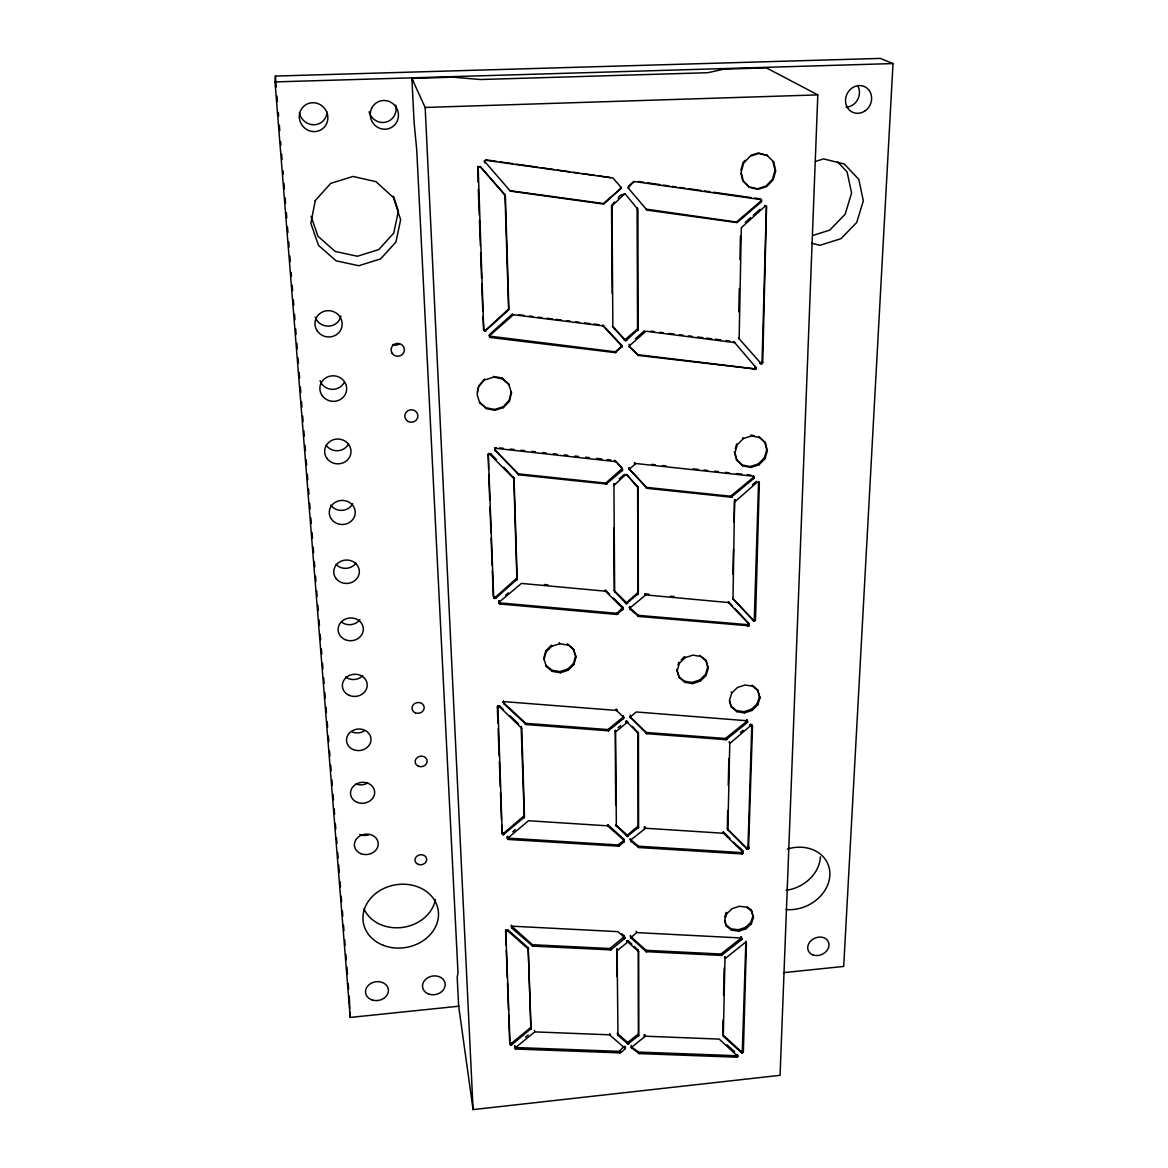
<?xml version="1.0" encoding="UTF-8"?>
<svg xmlns="http://www.w3.org/2000/svg" width="1168" height="1168" viewBox="0 0 1168 1168"><rect width="100%" height="100%" fill="white"/><g stroke="black" fill="none" stroke-linecap="round" stroke-linejoin="round"><path stroke-width="1.5" d="M503.861 703.749L503.291 701.486L503.861 703.749L526.14 724.554L608.367 730.788L623.42 718.656L623.143 715.809L623.8 718.13M503.569 703.253L503.291 702.056M745.87 941.758L742.308 1051.171L740.775 1051.156L722.788 1034.717L723.036 1020.058M723.591 994.975L724.189 968.082M752.396 726.043L750.455 725.824L729.781 743.49L727.854 829.747L746.921 848.932L748.527 848.99L752.499 726.54L751.798 724.861L747.958 847.676L746.337 847.632L727.357 828.827L727.693 810.504M728.248 785.378L728.847 758.441M732.935 574.306L733.489 549.15M734.088 522.198L734.57 500.634L733.008 598.717L754.309 621.128L755.492 619.843L759.331 483.056L758.572 481.566L754.28 619.814L752.572 619.712L732.701 598.439L733.3 599.491M738.76 311.944L739.286 288.481M739.928 259.617L740.454 236.155M760.791 363.876L759.594 362.737L760.777 363.146L762.047 361.73L766.369 206.78L764.646 205.422L766.558 206.21L762.719 362.503L761.448 363.92L738.512 338.078L739.154 338.837L741.315 227.731L765.332 205.991M743.374 1051.799L746.425 943.145L745.505 942.24L724.963 958.738L723.299 1036.191L741.315 1052.631L743.228 1052.266L742.833 1050.309M817.804 94.885L780.063 1075.319L473.084 1109.6L458.63 1005.867L457.199 977.412L457.987 972.74L416.742 150.059L414.1 122.406L411.881 78.417L453.111 77.19L480.457 79.526L707.852 72.708L723.883 69.146L766.383 67.875L817.804 94.885L425.167 107.456L411.881 78.417L413.107 81.76M459.068 1006.188L350.225 1017.43L274.991 81.906L275.4 76.066L880.322 58.4L893.009 63.568L843.69 966.432L783.816 972.623M629.45 347.159L628.953 346.4L638.035 354.692L753.944 368.767L755.521 367.716L755.287 366.475L755.842 369.088L638.531 355.466L629.041 346.137L645.992 331.245L734.818 342.618L733.811 341.582L756.222 367.832M629.99 607.944L645.773 594.921L728.467 602.557L749.141 624.194L749.038 625.814L638.765 616.456L630.238 609.331L629.391 607.36L638.297 615.361L748.425 624.734L748.527 623.113L734.847 608.499M742.775 851.18L741.33 852.596L638.531 846.216L630.136 839.296L630.939 841.398L638.969 847.545L741.899 853.91C747.097 850.669 734.409 845.048 733.752 842.128M737.913 1056.354L719.181 1039.097L645.408 1036.206L631.216 1047.565L639.159 1053.594L736.57 1057.186C738.862 1056.266 737.796 1053.04 736.044 1055.697L638.735 1052.091L631.143 1046.762L631.552 1048.251M509.452 190.632L603.33 203.524L620.383 188.866L620.544 186.749L621.361 187.99L603.798 204.108L510.358 191.114L484.253 160.994L485.917 159.841L496.619 161.359M622.383 468.864L615.215 460.732L621.916 467.945L622.632 470.149L606.221 484.019L518.753 474.807L494.692 449.768L518.431 473.872L605.783 483.085L622.223 468.543M624.486 936.415L609.871 948.533L532.404 944.708L511.19 925.698L511.745 928.064L532.71 946.124L610.806 949.876L624.851 938.357L624.208 935.948L621.829 933.787M489.655 335.625L513.438 314.761L603.009 325.901L622.121 346.429L615.229 352.634L490.808 337.537L489.363 334.866L489.553 336.253M499.174 603.433L499.174 600.775L498.999 602.907L500.167 604.002L616.879 614.485L623.362 608.849L605.418 591.183L521.439 583.416L499.451 601.87M504.999 194.706L480.136 166.513L505.379 195.669L508.898 309.797L484.924 331.172L483.61 329.697L485.859 330.048L508.576 309.067L504.956 194.574M515.307 1048.908L514.913 1045.842L515.541 1047.521L619.259 1051.361C627.654 1041.433 627.055 1049.886 619.653 1052.864L515.803 1049.025L514.781 1048.192L534.769 1031.884L609.462 1034.804L625.318 1048.514M478.033 182.106L478.121 166.294L483.727 329.829L482.968 316.382M493.699 597.914L488.326 455.403L489.553 453.987L514.095 478.909L517.176 579.153L495.816 598.177C493.363 598.994 492.721 596.541 495.539 597.096L516.869 578.102L513.774 477.975L503.773 467.185M612.163 293.489L611.55 205.364L614.558 201.947M625.391 194.165L637.932 209.393L638.064 329.595L625.946 340.72L612.85 326.602L612.017 205.948L623.829 194.618C629.275 193.187 617.901 194.078 618.325 198.56M760.908 199.553L760.514 201.392L736.439 222.037L645.992 209.116L647.379 210.167L737.096 222.635L761.2 201.962L761.594 200.122L760.499 199.071L761.594 200.122M497.612 708.071L497.889 705.852L502.225 833.718L503.277 834.711L524.49 817.045L521.76 728.292L521.132 726.35L524.198 815.731L503.583 833.339L501.948 832.39L501.685 825.119M613.185 327.493L612.718 326.748L624.734 339.932L637.553 328.85L637.086 207.875L637.597 208.459M488.589 469.04L488.195 453.856L488.472 454.761M626.924 475.259L624.997 475.215L613.93 485.45L614.66 591.592L626.267 603.725L638.327 593.651L638.21 487.874L626.457 474.339L638.137 487.421M754.207 477.96L753.258 476.208L635.903 463.521L629.348 469.098L647.072 488.326L731.226 497.188L753.827 478.457L753.55 475.916L754.338 477.376M530.9 1029.096L528.184 947.774L531.002 1028.658L511.964 1044.572L510.08 1044.44L505.7 930.122L505.832 932.049M613.784 527.629L614.222 590.526L626.486 602.659L637.845 592.599L637.655 486.487M477.259 392.2L478.851 385.455L477.128 394.726L479.756 402.902L486.268 408.596L494.911 410.318L503.393 407.632L509.452 401.237L511.496 392.842L508.62 383.834L502.138 378.082L495.203 376.665M616.339 826.345L615.624 731.869L627.304 722.277L638.458 733.475L638.56 827.294L627.187 836.492L615.916 825.046M747.286 720.773L636.283 711.969L630.121 717.064L646.795 733.694L726.043 739.694L747.301 722.583L746.688 719.59M479.756 402.902L479.493 402.055L485.99 407.734L494.619 409.457L503.087 406.785L509.146 400.405L511.175 392.01L511.496 392.842M616.558 826.652L616.149 825.353L627.406 835.178L638.108 825.995L637.932 731.883M630.384 935.86L631.085 937.992L646.152 951.657L721.43 955.439L741.505 939.729L741.403 937.481M741.286 937.933L741.505 939.729L740.994 937.977L636.633 932.604L630.851 937.67M735.183 501.568L757.171 482.194L759.215 482.486M634.326 946.357L638.254 950.314L638.341 1034.001L627.61 1042.455L617.288 1033.286L617.974 1035.374L628.019 1043.944L638.765 1035.49L638.677 951.73L627.829 941.934L617.113 950.767L617.974 1035.374M489.465 336.107L615.39 351.802L621.172 346.648L621.58 345.115L603.009 325.288L603.462 326.033M543.748 658.358L545.704 650.926L551.442 645.145L551.792 646.269L546.055 652.051L544.084 659.497L543.748 658.358L546.405 666.578L552.362 671.425L560.348 672.739L568.247 670.198L573.97 664.461L575.97 657.058L573.327 648.824L567.4 643.948L573.707 649.963M546.405 666.578L546.055 665.439L552.011 670.271L559.983 671.585L567.882 669.045L573.59 663.322L575.59 655.934L573.327 648.824M740.921 170.105L743.023 162.556L745.184 160.279M498.721 601.812L499.889 602.922L617.025 613.331L622.836 607.302L613.536 598.06M646.911 210.006L628.019 187.8L628.472 186.179L633.757 181.434L761.186 199.64M628.296 188.296C628.121 188.355 631.844 182.69 634.268 181.974M748.776 186.763L757.317 188.807L765.974 186.092L772.442 179.332L775.012 170.309L772.968 161.432L773.683 161.943L775.727 170.835L773.158 179.857L766.675 186.632L758.017 189.362L749.462 187.318L742.629 180.485L740.935 173.39M743.344 852.494L723.561 833.266L645.583 828.258L631.012 839.777L630.939 841.398M624.34 841.544L624.15 840.347L607.564 825.82L528.491 820.739L507.35 838.507L508.445 839.471L618.909 846.187L624.34 841.544L623.712 839.033L607.886 824.798L608.294 826.112M735.314 448.629L736.716 443.811M736.993 460.469L734.993 452.731L737.344 444.701L743.432 438.54L751.623 435.927L759.696 437.562L765.463 443.008L767.391 450.76L764.996 458.747L758.937 464.849L750.805 467.448L742.775 465.857L736.366 459.579L742.775 465.857M678.009 665.118L678.871 662.198M677.236 670.636L679.382 663.322L685.149 657.642L692.96 655.117L700.712 656.445L706.319 661.234L708.275 668.213L706.085 675.469L700.347 681.105L692.595 683.616L684.886 682.331L679.25 677.586L676.725 669.498L679.25 677.586M742.147 464.952L750.163 466.543L758.28 463.944L764.339 457.856L766.734 449.884L764.806 442.132L759.039 436.701L759.696 437.562M678.739 676.447L684.36 681.178L692.069 682.462L699.807 679.966L705.545 674.33L707.72 667.074L705.764 660.11L702.406 657.234M758.207 690.945L752.776 686.258L745.169 684.988L737.461 687.47L731.737 693.062L729.533 700.231L731.416 707.034L736.877 711.677L744.439 712.903L752.09 710.421L757.798 704.888L760.047 697.763L757.594 689.792L753.521 686.273M729.431 700.771L730.847 705.866L736.307 710.494L743.855 711.735L751.491 709.253L757.2 703.72L759.434 696.61L757.594 689.792M724.656 917.187L726.219 912.369L726.759 913.741L724.686 920.165L726.481 926.195L731.635 930.21L738.789 931.159L746.016 928.779L751.404 923.727L753.506 917.333L751.199 909.93L747.345 906.879M724.583 920.296L725.941 924.822L731.095 928.837L738.234 929.772L745.461 927.407L750.834 922.355L752.937 915.96L751.199 909.93M484.253 161.739L484.881 162.921L484.881 160.863L486.224 160.366L612.996 178.018L621.04 187.303M615.667 461.637L496.239 448.395L494.984 448.862L494.984 450.673M623.858 717.532L616.485 710.421L505.043 701.705L503.569 702.669L525.834 723.342L607.944 729.577L623.362 716.948M624.895 937.816L617.945 931.641L512.854 926.224L511.745 928.064M753.185 477.537L753.827 478.457L753.185 477.537L730.628 496.254L646.576 487.392L628.924 468.689L629.406 469.609M630.413 717.897L629.975 716.699L646.327 732.482L725.474 738.483L746.717 721.401L747.053 719.955L747.783 721.62M507.511 838.974L507.16 836.682L508.168 838.142L617.93 844.946L623.61 840.595L623.712 839.033M510.08 1044.44L509.817 1042.936L511.701 1043.068L530.608 1027.606M505.963 931.538L508.022 931.144L528.491 949.204M480.063 384.17L484.924 379.016L479.128 386.287M750.98 155.256L758.251 152.979L767.537 155.578L758.937 153.475L750.206 156.22L743.695 163.067L741.169 172.149L743.301 181.025L749.462 187.318M681.178 659.92L684.623 656.518L685.149 657.642M726.759 913.741L732.161 908.631L739.432 906.251L746.615 907.229L751.769 911.288M745.213 222.416L750.601 217.657M753.287 215.277L760.018 209.32M635.421 338.72L644.327 330.865L644.838 331.61M619.244 478.88L624.53 474.296M505.686 595.14L508.284 592.877M752.499 484.72L756.514 481.274M618.135 727.649L620.617 725.562M512.737 831.85L515.351 829.66M740.439 732.453L743.125 730.219M525.527 1037.199L528.184 1035.038M630.428 936.269L646.108 950.329L720.904 954.022L740.95 938.342M513.438 314.761L511.949 314.396L489.742 334.325L490.034 335.085M478.398 166.834L480.413 167.039M498.167 707.049L499.933 707.122L521.76 728.292M551.792 646.269L559.749 643.714L567.779 645.057M485.216 379.834L493.757 377.118L502.444 378.899L508.941 384.666L508.62 383.834M815.352 161.461L823.542 158.892L844.274 163.987L858.816 179.39L863.313 200.808L856.728 222.475L840.916 238.695L820.053 245.28L811.526 243.294M812.68 235.498L829.718 230.125L845.179 214.211L851.589 192.968L847.107 171.944L837.587 161.87M274.991 81.906L893.009 63.568M544.317 584.511L547.894 584.847M648.882 594.191L645.291 593.855L645.773 594.921M670.432 596.191L674.024 596.512M499.539 447.884L503.131 448.278M510.299 449.052L513.891 449.446M521.074 450.22L524.666 450.6M531.834 451.388L535.426 451.768M542.609 452.556L546.201 452.936M553.369 453.724L556.961 454.104M564.144 454.878L567.736 455.272M574.919 456.046L578.496 456.44M585.679 457.214L589.271 457.608M596.454 458.382L601.827 458.966M607.214 459.55L610.806 459.944M651.642 464.368L655.248 464.747M662.46 465.536L666.067 465.93M693.12 468.85L698.522 469.448M703.939 470.032L707.545 470.412M714.758 471.2L718.364 471.595M725.576 472.368L729.182 472.763M736.395 473.536L741.797 474.135M747.213 474.719L750.82 475.099M518.49 314.688L523.848 315.36M529.221 316.032L532.798 316.47M538.156 317.141L541.733 317.594M547.106 318.251L552.464 318.922M556.041 319.375L561.414 320.032M566.787 320.704L570.364 321.156M575.722 321.813L579.299 322.266M584.672 322.923L590.03 323.594M593.607 324.047L598.98 324.704M650.853 331.172L654.445 331.61M659.832 332.281L663.409 332.734M668.797 333.406L674.17 334.063M679.557 334.734L683.149 335.187M688.521 335.858L692.113 336.296M697.486 336.968L702.873 337.64M706.465 338.092L711.838 338.749M715.429 339.202L720.817 339.873M726.189 340.545L729.781 340.983M500.181 161.87L512.664 163.651M516.227 164.162L537.63 167.199M541.193 167.71L553.676 169.491M557.238 169.988L569.721 171.769M573.284 172.28L578.627 173.039M582.204 173.55L594.673 175.317M598.25 175.828L610.718 177.609M638.516 181.566L643.875 182.325M647.437 182.836L659.935 184.602M663.512 185.113L668.87 185.887M672.432 186.384L676.009 186.895M679.572 187.406L684.93 188.165M688.507 188.676L701.004 190.457M704.567 190.968L709.925 191.727M713.502 192.238L750.995 197.567M754.557 198.078L759.915 198.837M754.207 435.708L750.98 435.051L751.623 435.927M761.609 201.407L760.514 201.392M726.992 1044.791L734.628 1051.711M631.888 944.138L628.238 940.824L628.661 942.226M503.437 709.531L499.656 705.925L499.933 707.122M509.759 715.546L518.607 723.956M609.652 594.264L605.769 590.482L606.207 591.534M723.737 832.273L730 838.434M632.56 726.467L638.458 733.475M496.546 459.71L490.516 453.476L490.794 454.396M766.836 155.081L773.683 161.943M732.365 605.856L728.642 601.87L729.226 602.922M762.047 361.73L762.719 362.503M761.872 362.372L762.543 363.146M761.405 362.883L762.076 363.671M760.777 363.146L761.448 363.92M733.358 341.436L734 342.18M755.521 367.716L756.178 368.489M755.17 368.3L755.842 369.088M754.601 368.679L755.258 369.468M753.944 368.767L754.601 369.541M764.806 442.132L765.463 443.008M766.734 449.884L767.391 450.76M764.339 457.856L764.996 458.747M742.804 437.664L743.432 438.54M758.28 463.944L758.937 464.849M750.163 466.543L750.805 467.448M758.689 482.121L759.331 483.056M734.993 452.731L734.365 451.841L735.971 458.031M637.553 328.85L638.064 329.595M637.421 329.464L637.932 330.194M637.056 329.96L637.553 330.705M735.066 499.612L735.679 500.561M734.716 500.079L735.329 501.028M731.723 495.904L732.336 496.838M731.197 496.196L731.81 497.13M730.628 496.254L731.226 497.188M638.035 354.692L638.531 355.466M637.611 354.576L638.122 355.349M637.261 354.327L637.772 355.116M626.121 339.611L626.603 340.37M629.056 344.341L629.537 345.115M625.464 339.961L625.946 340.72M624.734 339.932L625.216 340.691M624.121 339.538L624.603 340.297M612.47 326.339L612.937 327.084M621.288 344.662L622.048 345.889M621.653 345.655L622.121 346.429M621.507 346.195L621.989 346.954M621.172 346.648L621.653 347.407M603.374 325.565L603.841 326.31M602.557 325.157L603.009 325.901M615.93 351.48L616.397 352.254M615.39 351.802L615.857 352.575M614.762 351.86L615.229 352.634M754.878 618.763L755.492 619.843M754.703 619.347L755.331 620.412M754.28 619.814L754.893 620.88M753.681 620.047L754.309 621.128M753.068 620.018L753.681 621.099M752.572 619.712L753.185 620.792M748.527 623.113L749.403 624.69M748.746 624.194L749.36 625.274M748.425 624.734L749.038 625.814M504.678 194.136L505.277 195.158M747.885 625.07L748.498 626.165M747.257 625.157L747.87 626.252M728.292 601.622L728.89 602.673M759.434 696.61L760.047 697.763M634.823 462.659L635.304 463.579M752.163 685.105L752.776 686.258M634.297 462.966L634.779 463.871M646.576 487.392L647.072 488.326M646.123 487.26L646.619 488.195M645.773 486.998L646.254 487.932M757.2 703.72L757.798 704.888M629.012 467.682L629.494 468.602M628.866 468.178L629.654 470.047M637.407 486.107L638.21 487.874M751.491 709.253L752.09 710.421M751.447 724.481L752.499 726.54M622.164 469.229L622.632 470.149M750.936 724.306L751.535 725.503M621.77 469.813L622.223 470.733M743.855 711.735L744.439 712.903M750.367 724.364L750.966 725.547M749.856 724.642L750.455 725.824M747.666 722.145L746.717 721.401M614.85 460.455L615.302 461.36M731.153 691.909L731.737 693.062M614.397 460.323L614.85 461.243M736.307 710.494L736.877 711.677M730.847 705.866L731.416 707.034M705.764 660.11L706.319 661.234M707.72 667.074L708.275 668.213M700.172 655.321L700.712 656.445M614.412 484.413L613.959 483.479L614.061 484.881M705.545 674.33L706.085 675.469M606.907 482.734L607.345 483.669M729.328 741.782L729.912 742.994M699.807 679.966L700.347 681.105M729.212 742.279L729.781 743.49M606.382 483.026L606.82 483.961M726.511 738.147L727.08 739.359M605.783 483.085L606.221 484.019M726.029 738.424L726.584 739.621M725.474 738.483L726.043 739.694M692.069 682.462L692.595 683.616M645.203 594.979L644.721 593.928L644.692 595.271M684.36 681.178L684.886 682.331M637.845 592.599L638.327 593.651M637.728 593.125L638.195 594.191M637.378 593.578L637.845 594.629M748.513 846.742L749.097 848.041M512.489 314.09L512.81 314.82M748.367 847.253L748.936 848.567M747.958 847.676L748.527 848.99M747.389 847.91L747.973 849.209M746.819 847.895L747.389 849.194M746.337 847.632L746.921 848.932M742.527 850.742L743.315 853.02M742.439 852.187L743.009 853.487M741.928 852.509L742.498 853.808M741.33 852.596L741.899 853.91M638.297 615.361L638.765 616.456M637.903 615.273L638.37 616.354M637.582 615.069L638.049 616.149M727.299 828.462L728.117 830.433M629.859 606.44L630.326 607.521M629.391 607.36L630.238 609.331M627.114 602.338L627.566 603.403M629.479 607.856L629.946 608.922M626.486 602.659L626.953 603.725M723.415 832.069L724.277 833.572M625.8 602.644L626.267 603.725M723.007 831.966L723.561 833.266M625.245 602.323L625.698 603.389M752.937 915.96L753.506 917.333M622.588 606.907L623.362 608.849M622.778 608.251L623.23 609.316M622.471 608.645L622.924 609.725M614.222 590.526L614.981 592.366M750.834 922.355L751.404 923.727M617.551 613.039L617.989 614.12M745.461 927.407L746.016 928.779M617.025 613.331L617.478 614.412M616.441 613.404L616.879 614.485M605.418 590.234L605.842 591.3M604.995 590.132L605.418 591.183M745.753 941.32L746.425 943.145M738.234 929.772L738.789 931.159M741.271 937.043L741.957 938.853M740.935 936.736L741.841 939.32M731.095 928.837L731.635 930.21M725.941 924.822L726.481 926.195M646.327 732.482L646.795 733.694M645.904 732.38L646.371 733.592M645.568 732.146L646.035 733.358M490.516 336.778L490.808 337.537M489.903 336.559L490.195 337.318M724.875 956.519L725.401 957.921M724.554 956.899L725.08 958.3M721.882 953.701L722.408 955.117M721.415 953.964L721.941 955.366M485.859 330.048L486.151 330.807M720.904 954.022L721.43 955.439M630.121 715.05L630.574 716.232M485.289 330.369L485.581 331.128M484.647 330.413L484.924 331.172M502.138 378.082L502.444 378.899M484.034 330.179L484.326 330.924M509.146 400.405L509.452 401.237M627.406 721.371L627.844 722.569M626.851 721.079L627.304 722.277M626.194 721.079L626.632 722.277M625.581 721.386L626.033 722.583M622.982 717.473L623.42 718.656M742.687 1050.777L743.228 1052.266M742.308 1051.171L742.848 1052.645M741.782 1051.39L742.322 1052.864M741.227 1051.375L741.768 1052.864M616.835 709.575L617.259 710.772M616.485 709.341L616.908 710.538M740.775 1051.156L741.315 1052.631M616.062 709.239L616.485 710.421M493.465 376.315L493.757 377.118M737.081 1055.317L737.621 1056.792M736.599 1055.609L737.139 1057.098M736.044 1055.697L736.57 1057.186M503.087 406.785L503.393 407.632M615.302 730.161L615.74 731.372M722.715 1034.395L723.503 1036.454M615.624 731.869L615.186 730.657L615.711 804.781M645.13 826.959L645.583 828.258M644.59 827.032L645.043 828.331M311.038 216.343L318.003 236.286L335.187 251.441L357.379 256.259L378.753 249.572L393.733 233.118L398.361 211.16L393.455 196.136M644.108 827.294L644.561 828.594M608.995 729.241L609.419 730.438M608.513 729.504L608.922 730.715M607.944 729.577L608.367 730.788M518.431 473.872L518.753 474.807M517.964 473.741L518.285 474.675M517.585 473.463L517.906 474.398M638.108 825.995L638.56 827.294M637.991 826.462L638.443 827.762M637.67 826.871L638.108 828.17M494.619 409.457L494.911 410.318M575.59 655.934L575.97 657.058M638.531 846.216L638.969 847.545M638.166 846.143L638.604 847.457M637.859 845.968L638.297 847.296M513.686 477.522L514.095 478.909M513.424 477.143L513.745 478.077M573.59 663.322L573.97 664.461M630.267 838.858L630.705 840.157M627.99 834.886L628.428 836.186M627.406 835.178L627.829 836.492M626.763 835.178L627.187 836.492M626.223 834.916L626.661 836.215M485.99 407.734L486.268 408.596M559.384 642.59L559.749 643.714M623.61 840.595L624.033 841.909M567.882 669.045L568.247 670.198M495.947 447.49L496.239 448.395M495.261 447.578L495.553 448.483M494.692 447.957L494.984 448.862M618.967 844.595L619.39 845.909M618.485 844.873L618.909 846.187M617.93 844.946L618.354 846.26M489.261 335.493L489.742 336.866M559.983 671.585L560.348 672.739M607.55 824.593L607.959 825.907M646.108 950.329L646.546 951.745M645.714 950.241L646.152 951.657M645.393 950.051L645.831 951.453M636.195 931.203L636.633 932.604M488.633 453.345L488.91 454.25M488.049 454.498L488.326 455.403M637.962 949.686L638.677 951.73M552.011 670.271L552.362 671.425M545.704 650.926L546.055 652.051M630.516 935.466L631.085 937.992M627.873 940.605L628.296 942.007M627.42 940.532L627.829 941.934M626.939 940.62L627.362 942.036M626.53 940.868L626.939 942.269M624.208 935.948L624.851 938.357M624.077 937.422L624.486 938.838M516.869 578.102L517.176 579.153M516.752 578.642L517.059 579.693M516.402 579.094L516.723 580.16M644.984 1034.731L645.408 1036.206M644.473 1034.804L644.897 1036.279M644.006 1035.038L644.444 1036.527M617.142 948.518L617.551 949.934M638.341 1034.001L638.662 1035.914M637.918 1034.804L638.341 1036.293M610.864 948.212L611.258 949.628M610.397 948.46L610.806 949.876M609.871 948.533L610.265 949.949M638.4 1052.032L639.159 1053.594M638.108 1051.886L638.516 1053.375M483.435 329.084L483.888 330.456M631.231 1045.316L631.64 1046.82M628.778 1042.163L629.187 1043.652M628.223 1042.44L628.632 1043.929M627.61 1042.455L628.019 1043.944M627.099 1042.221L627.508 1043.71M624.968 1046.265L625.435 1048.134M624.632 1047.36L625.041 1048.849M620.237 1051.025L620.646 1052.529M619.785 1051.288L620.179 1052.791M619.259 1051.361L619.653 1052.864M499.889 602.922L500.167 604.002M499.305 602.746L499.597 603.827M498.809 601.257L499.101 602.338M609.769 1033.563L610.163 1035.052M495.539 597.096L495.816 598.177M494.998 597.388L495.276 598.469M494.385 597.447L494.663 598.527M493.83 597.242L494.108 598.323M525.834 723.342L526.14 724.554M525.396 723.24L525.717 724.452M525.045 723.007L525.352 724.218M503.583 700.961L503.875 702.143M499.116 705.633L499.393 706.83M498.473 705.603L498.751 706.801M524.198 815.731L524.388 817.527M523.76 816.636L524.052 817.936M497.466 706.304L497.743 707.501M532.404 944.708L532.71 946.124M531.659 944.416L532.301 946.036M507.496 836.244L507.773 837.573M508.168 838.142L508.445 839.471M507.627 837.982L507.905 839.31M528.272 948.124L528.564 949.555M504.094 833.061L504.357 834.39M528.257 948.912L527.965 947.482L507.744 929.743L508.022 931.144M503.583 833.339L503.861 834.653M503.014 833.397L503.277 834.711M502.474 833.222L502.751 834.551M501.948 832.39L502.371 834.2M534.477 1030.38L534.769 1031.884M511.467 925.231L511.745 926.633M530.71 1027.168L531.002 1028.658M530.301 1027.986L530.593 1029.475M506.08 929.699L506.357 931.115M515.541 1047.521L515.803 1049.025M514.592 1046.236L514.927 1048.616M511.701 1043.068L511.964 1044.572M511.219 1043.316L511.482 1044.82M510.679 1043.374L510.942 1044.893M510.168 1043.243L510.445 1044.761M275.4 76.066L276.276 86.987M277.006 96.068L277.444 101.528M278.32 112.435L278.612 116.07M279.342 125.166L279.78 130.626M280.641 141.532L280.933 145.168M281.663 154.264L282.101 159.724M282.977 170.63L283.269 174.266M283.999 183.361L284.437 188.807M285.167 197.903L285.605 203.363M286.335 212.445L286.773 217.905M287.503 227.001L287.941 232.447M288.671 241.542L289.109 247.003M289.839 256.084L290.277 261.544M291.153 272.451L291.445 276.086M292.175 285.182L292.613 290.642M293.343 299.738L293.781 305.184M294.511 314.28L294.949 319.74M295.679 328.821L296.117 334.282M296.847 343.377L297.285 348.823M298.001 357.919L298.439 363.379M299.169 372.461L299.607 377.921M300.337 387.017L300.775 392.463M301.505 401.558L301.943 407.019M302.673 416.115L303.111 421.56M303.841 430.656L304.279 436.117M305.009 445.198L305.447 450.658M306.177 459.754L306.615 465.2M307.345 474.296L307.783 479.756M308.513 488.837L308.951 494.298M309.681 503.393L310.119 508.839M310.849 517.935L311.287 523.395M312.017 532.491L312.455 537.937M313.185 547.033L313.623 552.493M314.353 561.574L314.791 567.035M315.506 576.131L315.944 581.576M316.674 590.672L317.112 596.133M317.842 605.214L318.28 610.674M319.01 619.77L319.448 625.216M320.178 634.312L320.616 639.772M321.346 648.868L321.784 654.314M322.514 663.409L322.952 668.87M323.682 677.951L324.12 683.411M324.85 692.507L325.288 697.953M326.018 707.049L326.456 712.509M327.186 721.59L327.624 727.051M328.354 736.147L328.792 741.592M329.522 750.688L329.96 756.149M330.69 765.244L331.128 770.69M331.858 779.786L332.296 785.246M333.011 794.328L333.449 799.788M334.179 808.884L334.617 814.33M335.347 823.425L335.785 828.886M336.515 837.967L336.953 843.427M337.683 852.523L338.121 857.969M338.705 865.254L339.289 872.525M340.019 881.621L340.457 887.067M341.187 896.163L341.625 901.623M342.355 910.704L342.793 916.165M343.523 925.26L343.961 930.706M344.691 939.802L345.129 945.262M345.859 954.344L346.297 959.804M346.881 967.075L347.465 974.346M348.195 983.441L348.633 988.902M425.167 107.456L473.084 1109.6M349.217 996.173L349.801 1008.568M349.962 1012.116L350.225 1017.43M478.296 189.362L479.23 214.766M479.435 220.212L480.369 245.616M480.632 252.872L481.566 278.276M481.771 283.722L482.778 310.936M488.793 474.485L489.728 499.948M489.991 507.219L490.925 532.666M491.129 538.127L492.137 565.385M492.327 570.845L493.276 596.293M497.334 706.874L497.933 723.255M498.137 728.715L499.145 755.988M499.349 761.448L500.284 786.925M500.488 792.371L501.481 819.659M505.569 930.633L506.094 945.073M506.299 950.475L507.292 977.543M507.496 982.96L508.489 1010.028M508.693 1015.445L509.613 1040.703M616.704 949.35L616.894 976.725M820.432 856.816A35.799 29.726 -24.4 0 1 786.152 890.323M435.401 899.579A37.259 31.346 -9.5 0 1 402.376 927.436A37.259 31.346 -9.5 0 1 363.993 908.879M399.135 344.137A6.541 6.351 3.7 0 1 392.623 344.458M858.057 86.432A13.841 12.541 -64.2 0 1 846.07 107.149M327.069 112.04A14.352 13.739 53.8 0 1 299.402 112.551M395.675 105.105A14.162 13.695 63.4 0 1 385.995 122.085A14.162 13.695 63.4 0 1 369.073 111.792M368.708 834.799A11.724 10.059 -7.6 0 1 359.788 834.58M367.847 782.94A11.884 10.337 -6.9 0 1 356.036 783.947M364.153 730.978A12.045 10.614 -6.1 0 1 352.181 731.956M362.766 675.688A12.206 10.906 -5.1 0 1 345.582 677.002M359.905 619.609A12.381 11.213 -3.9 0 1 341.479 622.062M355.948 563.151A12.556 11.519 -2.2 0 1 336.077 564.494M352.692 503.773A12.731 11.855 0.1 0 1 330.719 505.16M348.517 444.015A12.921 12.191 3.5 0 1 326.222 445.315M344.21 382.491A13.125 12.527 8.8 0 1 320.047 380.753M340.895 315.988A13.359 12.877 17.4 0 1 315.258 317.229M787.334 849.048A36.442 30.076 -24.3 0 1 829.864 874.555A36.442 30.076 -24.3 0 1 786.035 909.565M315.243 200.633L310.849 223.365L318.528 245.397L336.092 260.829L358.766 265.735L380.593 258.887L395.908 242.097L400.653 219.701L393.426 197.582L375.994 181.682L352.984 176.441L330.69 183.391L315.243 200.633M383.352 945.335A37.945 31.755 -9.6 0 0 438.467 912.807A37.945 31.755 -9.6 0 0 380.345 890.308A37.945 31.755 -9.6 0 0 383.352 945.335M392.141 353.335A6.672 6.468 2.1 0 0 403.675 352.751A6.672 6.468 2.1 0 0 397.368 343.363A6.672 6.468 2.1 0 0 392.141 353.335M415.312 712.845A6.132 5.431 -9.3 0 0 424.203 707.428A6.132 5.431 -9.3 0 0 414.786 703.443A6.132 5.431 -9.3 0 0 415.312 712.845M418.159 864.378A5.898 5.022 -10.2 0 0 426.714 859.239A5.898 5.022 -10.2 0 0 417.662 855.677A5.898 5.022 -10.2 0 0 418.159 864.378M408.362 421.59A6.555 6.263 -4.3 0 0 417.91 415.633A6.555 6.263 -4.3 0 0 407.793 410.756A6.555 6.263 -4.3 0 0 408.362 421.59M418.392 766.252A6.044 5.285 -9.7 0 0 427.167 760.937A6.044 5.285 -9.7 0 0 417.881 757.112A6.044 5.285 -9.7 0 0 418.392 766.252M371.818 999.823A11.505 9.417 -9.2 0 0 388.404 989.968A11.505 9.417 -9.2 0 0 370.694 983.529A11.505 9.417 -9.2 0 0 371.818 999.823M428.641 994.012A11.417 9.359 -11.1 0 0 445.198 984.201A11.417 9.359 -11.1 0 0 427.765 977.762A11.417 9.359 -11.1 0 0 428.641 994.012M864.495 111.267A14.147 12.775 -63.5 0 0 865.692 87.235A14.147 12.775 -63.5 0 0 845.53 99.835A14.147 12.775 -63.5 0 0 864.495 111.267M299.344 117.618A14.658 14.045 53.1 0 0 321.594 129.444A14.658 14.045 53.1 0 0 319.798 104.434A14.658 14.045 53.1 0 0 299.344 117.618M371.745 108.098A14.469 14.001 63 0 0 385.177 129.225A14.469 14.001 63 0 0 396.127 107.266A14.469 14.001 63 0 0 371.745 108.098M812.636 954.796A10.979 8.877 -24 0 0 829.003 945.248A10.979 8.877 -24 0 0 813.424 938.882A10.979 8.877 -24 0 0 812.636 954.796M360.985 853.691A11.957 10.191 -7.8 0 0 378.228 843.311A11.957 10.191 -7.8 0 0 359.759 836.054A11.957 10.191 -7.8 0 0 360.985 853.691M357.174 802.343A12.118 10.483 -7.1 0 0 374.651 791.773A12.118 10.483 -7.1 0 0 355.919 784.239A12.118 10.483 -7.1 0 0 357.174 802.343M353.276 749.593A12.279 10.775 -6.4 0 0 370.986 738.833A12.279 10.775 -6.4 0 0 351.977 730.978A12.279 10.775 -6.4 0 0 353.276 749.593M349.247 695.369A12.439 11.067 -5.4 0 0 367.205 684.404A12.439 11.067 -5.4 0 0 347.918 676.243A12.439 11.067 -5.4 0 0 349.247 695.369M345.115 639.626A12.614 11.388 -4.2 0 0 363.321 628.457A12.614 11.388 -4.2 0 0 343.757 619.945A12.614 11.388 -4.2 0 0 345.115 639.626M335.902 578.321A12.804 11.709 -2.7 0 0 358.021 576.846A12.804 11.709 -2.7 0 0 345.728 560.056A12.804 11.709 -2.7 0 0 335.902 578.321M331.449 519.161A12.994 12.06 -0.5 0 0 353.904 517.789A12.994 12.06 -0.5 0 0 341.406 500.43A12.994 12.06 -0.5 0 0 331.449 519.161M326.865 458.279A13.184 12.41 2.7 0 0 349.655 456.98A13.184 12.41 2.7 0 0 336.953 439.051A13.184 12.41 2.7 0 0 326.865 458.279M322.149 395.558A13.403 12.76 7.6 0 0 345.29 394.361A13.403 12.76 7.6 0 0 332.369 375.819A13.403 12.76 7.6 0 0 322.149 395.558M317.287 330.953A13.636 13.125 15.7 0 0 340.779 329.843A13.636 13.125 15.7 0 0 327.639 310.673A13.636 13.125 15.7 0 0 317.287 330.953"/></g></svg>
